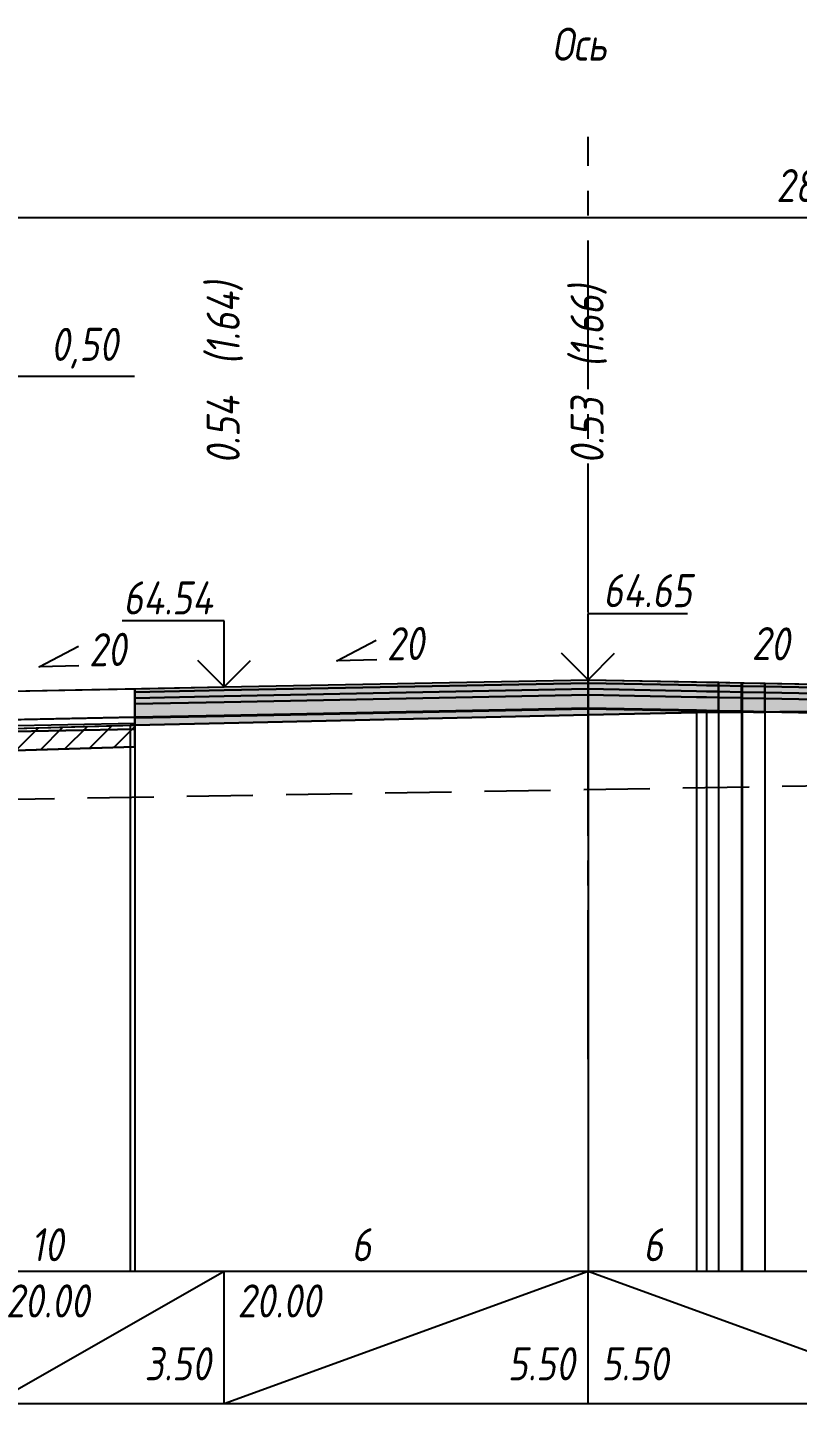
# Model space of a CAD drawing. Extents: x -717 to 1451, y -133302 to 233.
# Drawn here: x -270.3 to -212.1, y -129819 to -129715.1 of the extents above; entities that cross this region are included whole.
import ezdxf
from ezdxf.enums import TextEntityAlignment as Align

# ---------------------------------------------------------------- set-up
doc = ezdxf.new("R2010")
doc.units = 0
doc.linetypes.add('осевая2', pattern=[1.125, 0.75, -0.125, 0.125, -0.125])
doc.linetypes.add('штриховая', pattern=[0.75, 0.5, -0.25])
for name, color, linetype in [('Интерполированный поперечник', 2, 'Continuous'), ('Код_514', 1, 'Continuous'), ('Контур_0', 7, 'Continuous'), ('Контур_2521', 7, 'Continuous'), ('Контур_2660', 7, 'Continuous'), ('Контур_400', 7, 'Continuous'), ('Контур_508', 7, 'Continuous'), ('Контур_512', 7, 'Continuous'), ('Контур_513', 7, 'Continuous'), ('Контур_818', 7, 'Continuous'), ('Красный поперечник', 1, 'Continuous'), ('Объём_2501', 7, 'Continuous'), ('Объём_2650', 7, 'Continuous'), ('Объём_2660', 7, 'Continuous'), ('Объём_2753', 7, 'Continuous'), ('Ось', 1, 'осевая2'), ('Откосы', 7, 'Continuous'), ('Отметки покрытия', 7, 'Continuous'), ('Рабочие отметки', 7, 'Continuous'), ('Рабочие отметки доп.', 7, 'Continuous'), ('Слои выравнивания', 7, 'Continuous'), ('Таблица', 7, 'Continuous'), ('Уклоны проезжей части', 7, 'Continuous'), ('Черный поперечник', 3, 'Continuous')]:
    doc.layers.add(name, color=color, linetype=linetype)
for name, color, linetype, true_color in [('Контур_2540', 2, 'Continuous', 0xffff00), ('Контур_2570', 7, 'Continuous', 0x80ff00), ('Контур_2725', 7, 'Continuous', 0x323232), ('Контур_2760', 7, 'Continuous', 0x323232), ('Контур_2761', 7, 'Continuous', 0x323232), ('Контур_2762', 7, 'Continuous', 0x323232), ('Контур_2763', 7, 'Continuous', 0x323232), ('Контур_2764', 7, 'Continuous', 0x323232), ('Контур_2765', 7, 'Continuous', 0x323232), ('Контур_402', 7, 'Continuous', 0xff6464), ('Объём_2500', 7, 'Continuous', 0xc0c0c0), ('Объём_2520', 7, 'Continuous', 0x80ffff), ('Объём_2540', 2, 'Continuous', 0xffff00), ('Объём_2600', 7, 'Continuous', 0x808000), ('Объём_2746', 2, 'Continuous', 0xffff00)]:
    doc.layers.add(name, color=color, linetype=linetype, true_color=true_color)
doc.styles.get("Standard").update_dxf_attribs({"font": 'txt', "height": 2.5})
doc.styles.add('М', font='romand.shx', dxfattribs={"width": 0.8, "oblique": 10, "height": 2.5})
doc.dimstyles.new('ISO-25', dxfattribs={"dimtxt": 2.5, "dimasz": 2.5, "dimexe": 1.25, "dimexo": 0.625, "dimtad": 1, "dimtxsty": 'Standard', "dimcen": 2.5, "dimadec": 0, "dimazin": 0, "dimtfac": 1, "dimtmove": 0, "dimatfit": 3, "dimfxl": 1, "dimarcsym": 0})

# ---------------------------------------------------------------- blocks, each defined once
blk = doc.blocks.new('_Oblique')
at = {"color": 0, "linetype": 'ByBlock', "lineweight": -2}
blk.add_line((-0.5, -0.5), (0.5, 0.5), dxfattribs=at)
blk = doc.blocks.new('*D2748')
at = {"color": 0, "lineweight": -2, "transparency": 16777216}
for p, q in [((-275.46, -129764.73), (-275.46, -129740.15)), ((-272.96, -129764.68), (-272.96, -129740.15)), ((-275.46, -129741.4), (-272.96, -129741.4)), ((-272.96, -129741.4), (-262.25, -129741.4))]:
    blk.add_line(p, q, dxfattribs=at)
at = {"layer": 'Defpoints', "color": 0, "transparency": 16777216}
for p in [(-272.96, -129741.4), (-275.46, -129765.35), (-272.96, -129765.3)]:
    blk.add_point(p, dxfattribs=at)
at = {"color": 0, "lineweight": -2, "transparency": 16777216, "rotation": 180}
blk.add_blockref('_Oblique', (-275.46, -129741.4), dxfattribs=at)
at = {"color": 0, "lineweight": -2, "transparency": 16777216}
blk.add_blockref('_Oblique', (-272.96, -129741.4), dxfattribs=at)
at = {"color": 0, "transparency": 16777216, "insert": (-266.01, -129739.29), "char_height": 2.5, "width": 9.1667, "attachment_point": 5, "style": 'М'}
blk.add_mtext('0,50', dxfattribs=at)
blk = doc.blocks.new('*D2752')
at = {"color": 0, "lineweight": -2, "transparency": 16777216}
for p, q in [((-282.46, -129765.01), (-282.46, -129728.15)), ((-138.23, -129765.92), (-138.23, -129728.15)), ((-282.46, -129729.4), (-138.23, -129729.4))]:
    blk.add_line(p, q, dxfattribs=at)
at = {"layer": 'Defpoints', "color": 0, "transparency": 16777216}
for p in [(-138.23, -129729.4), (-282.46, -129765.63), (-138.23, -129766.55)]:
    blk.add_point(p, dxfattribs=at)
at = {"color": 0, "lineweight": -2, "transparency": 16777216, "rotation": 180}
blk.add_blockref('_Oblique', (-282.46, -129729.4), dxfattribs=at)
at = {"color": 0, "lineweight": -2, "transparency": 16777216}
blk.add_blockref('_Oblique', (-138.23, -129729.4), dxfattribs=at)
at = {"color": 0, "transparency": 16777216, "insert": (-210.35, -129727.29), "char_height": 2.5, "width": 12.5, "attachment_point": 5, "style": 'М'}
blk.add_mtext('28,85', dxfattribs=at)

msp = doc.modelspace()

# ---------------------------------------------------------------- hatches: boundary and pattern name
at = {"layer": 'Объём_2600'}
h = msp.add_hatch(dxfattribs=at)
h.set_pattern_fill('ANSI31', color=6, scale=0.4)
h.set_pattern_definition([(45, (-399.7381, 11.9589), (-0.898025612, 0.898025612), [])])
h.paths.add_polyline_path([(-262.554, -129767.776), (-262.209, -129767.767), (-262.209, -129769.419), (-282.926, -129770.041), (-280.837, -129769.32), (-280.383, -129769.04), (-280.383, -129768.29)])
at = {"layer": 'Слои выравнивания'}
for color, points in [(2, [(-262.209, -129765.027), (-255.461, -129764.892), (-227.961, -129764.342), (-227.961, -129764.592), (-255.461, -129765.142), (-262.209, -129765.277)]), (3, [(-262.209, -129765.277), (-255.461, -129765.142), (-227.961, -129764.592), (-227.961, -129765.042), (-255.461, -129765.592), (-262.209, -129765.727)]), (2, [(-227.961, -129764.342), (-219.775, -129764.506), (-219.026, -129764.521), (-218.115, -129764.539), (-218.115, -129764.789), (-219.026, -129764.771), (-219.775, -129764.756), (-227.961, -129764.592)]), (3, [(-227.961, -129764.592), (-219.775, -129764.756), (-219.026, -129764.771), (-218.115, -129764.789), (-218.115, -129765.239), (-219.026, -129765.221), (-219.775, -129765.206), (-227.961, -129765.042)]), (2, [(-218.115, -129764.539), (-216.369, -129764.574), (-216.369, -129764.824), (-218.115, -129764.789)]), (2, [(-216.369, -129764.574), (-216.325, -129764.575), (-216.325, -129764.825), (-216.369, -129764.824)]), (2, [(-216.325, -129764.575), (-214.601, -129764.609), (-214.601, -129764.859), (-216.325, -129764.825)]), (2, [(-214.601, -129764.609), (-200.461, -129764.892), (-182.961, -129765.242), (-180.135, -129765.299), (-175.832, -129765.385), (-169.315, -129765.515), (-167.354, -129765.554), (-167.188, -129765.557), (-163.505, -129765.631), (-163.505, -129765.881), (-167.188, -129765.807), (-167.354, -129765.804), (-169.315, -129765.765), (-175.832, -129765.635), (-180.135, -129765.549), (-182.961, -129765.492), (-200.461, -129765.142), (-214.601, -129764.859)]), (4, [(-262.209, -129765.727), (-255.461, -129765.592), (-227.961, -129765.042), (-227.961, -129765.492), (-255.461, -129766.042), (-262.209, -129766.177)]), (5, [(-262.209, -129766.177), (-255.461, -129766.042), (-227.961, -129765.492), (-227.961, -129766.492), (-255.461, -129767.042), (-262.209, -129767.177)]), (4, [(-227.961, -129765.042), (-219.775, -129765.206), (-219.026, -129765.221), (-218.115, -129765.239), (-218.115, -129765.689), (-219.026, -129765.671), (-219.775, -129765.656), (-227.961, -129765.492)]), (5, [(-227.961, -129765.492), (-219.775, -129765.656), (-219.026, -129765.671), (-218.115, -129765.689), (-218.115, -129766.689), (-219.026, -129766.671), (-219.775, -129766.656), (-227.961, -129766.492)]), (3, [(-218.115, -129764.789), (-216.369, -129764.824), (-216.369, -129765.274), (-218.115, -129765.239)]), (4, [(-218.115, -129765.239), (-216.369, -129765.274), (-216.369, -129765.724), (-218.115, -129765.689)]), (5, [(-218.115, -129765.689), (-216.369, -129765.724), (-216.369, -129766.724), (-218.115, -129766.689)]), (3, [(-216.369, -129764.824), (-216.325, -129764.825), (-216.325, -129765.275), (-216.369, -129765.274)]), (4, [(-216.369, -129765.274), (-216.325, -129765.275), (-216.325, -129765.725), (-216.369, -129765.724)]), (5, [(-216.369, -129765.724), (-216.325, -129765.725), (-216.325, -129766.725), (-216.369, -129766.724)]), (3, [(-216.325, -129764.825), (-214.601, -129764.859), (-214.601, -129765.309), (-216.325, -129765.275)]), (4, [(-216.325, -129765.275), (-214.601, -129765.309), (-214.601, -129765.759), (-216.325, -129765.725)]), (5, [(-216.325, -129765.725), (-214.601, -129765.759), (-214.601, -129766.759), (-216.325, -129766.725)]), (3, [(-214.601, -129764.859), (-200.461, -129765.142), (-182.961, -129765.492), (-180.135, -129765.549), (-175.832, -129765.635), (-169.315, -129765.765), (-167.354, -129765.804), (-167.188, -129765.807), (-163.505, -129765.881), (-163.505, -129766.331), (-167.188, -129766.257), (-167.354, -129766.254), (-169.315, -129766.215), (-175.832, -129766.085), (-180.135, -129765.999), (-182.961, -129765.942), (-200.461, -129765.592), (-214.601, -129765.309)]), (4, [(-214.601, -129765.309), (-200.461, -129765.592), (-182.961, -129765.942), (-180.135, -129765.999), (-175.832, -129766.085), (-169.315, -129766.215), (-167.354, -129766.254), (-167.188, -129766.257), (-163.505, -129766.331), (-163.505, -129766.781), (-167.188, -129766.707), (-167.354, -129766.704), (-169.315, -129766.665), (-175.832, -129766.535), (-180.135, -129766.449), (-182.961, -129766.392), (-200.461, -129766.042), (-214.601, -129765.759)]), (5, [(-214.601, -129765.759), (-200.461, -129766.042), (-182.961, -129766.392), (-180.135, -129766.449), (-175.832, -129766.535), (-169.315, -129766.665), (-167.354, -129766.704), (-167.188, -129766.707), (-163.505, -129766.781), (-163.505, -129767.781), (-167.188, -129767.707), (-167.354, -129767.704), (-169.315, -129767.665), (-175.832, -129767.535), (-180.135, -129767.449), (-182.961, -129767.392), (-200.461, -129767.042), (-214.601, -129766.759)]), (7, [(-262.209, -129767.177), (-255.461, -129767.042), (-227.961, -129766.492), (-227.961, -129766.542), (-255.461, -129767.092), (-262.209, -129767.227)]), (6, [(-262.209, -129767.227), (-255.461, -129767.092), (-227.961, -129766.542), (-227.961, -129766.998), (-255.461, -129767.616), (-262.209, -129767.767)]), (7, [(-227.961, -129766.492), (-219.775, -129766.656), (-219.026, -129766.671), (-218.115, -129766.689), (-218.115, -129766.739), (-219.026, -129766.721), (-219.775, -129766.706), (-227.961, -129766.542)]), (6, [(-227.961, -129766.542), (-219.775, -129766.706), (-219.026, -129766.721), (-218.115, -129766.739), (-218.115, -129766.789), (-219.026, -129766.796), (-219.775, -129766.814), (-227.961, -129766.998)]), (7, [(-218.115, -129766.689), (-216.369, -129766.724), (-216.369, -129766.774), (-218.115, -129766.739)]), (6, [(-218.115, -129766.739), (-216.369, -129766.774), (-216.369, -129766.824), (-218.115, -129766.789)]), (7, [(-216.369, -129766.724), (-216.325, -129766.725), (-216.325, -129766.775), (-216.369, -129766.775)]), (7, [(-216.325, -129766.725), (-214.601, -129766.759), (-214.601, -129766.809), (-216.325, -129766.775)])]:
    msp.add_hatch(color=color, dxfattribs=at).paths.add_polyline_path(points)

# ---------------------------------------------------------------- linework, layer by layer
at = {"layer": 'Интерполированный поперечник', "linetype": 'штриховая', "ltscale": 10, "flags": 128}
msp.add_lwpolyline([(-295.782, -129773.774), (-115.508, -129770.741)], dxfattribs=at)
at = {"layer": 'Код_514'}
for p, q in [((-272.961, -129819.041), (-255.461, -129809.041)), ((-255.461, -129819.041), (-255.461, -129809.041)), ((-255.461, -129819.041), (-227.961, -129809.041)), ((-227.961, -129819.041), (-227.961, -129809.041)), ((-227.961, -129809.041), (-200.461, -129819.041))]:
    msp.add_line(p, q, dxfattribs=at)
at = {"layer": 'Контур_0', "flags": 128}
for points in [[(-272.961, -129767.392), (-275.461, -129767.442), (-275.461, -129765.292), (-262.209, -129765.027), (-262.209, -129767.177), (-272.961, -129767.392), (-272.961, -129767.392)], [(-276.961, -129767.472), (-262.209, -129767.177), (-262.209, -129768.077), (-277.879, -129768.39), (-276.961, -129767.472), (-276.961, -129767.472)]]:
    msp.add_lwpolyline(points, dxfattribs=at)
at = {"layer": 'Контур_2521', "color": 250, "flags": 128}
msp.add_lwpolyline([(-277.42, -129767.931), (-262.209, -129767.627)], dxfattribs=at)
at = {"layer": 'Контур_2540', "flags": 128}
msp.add_lwpolyline([(-277.879, -129768.39), (-262.209, -129768.077), (-262.209, -129769.419), (-289.458, -129770.237), (-286.961, -129768.572), (-277.879, -129768.39), (-277.879, -129768.39)], dxfattribs=at)
at = {"layer": 'Контур_2570', "flags": 128}
msp.add_lwpolyline([(-319.738, -129789.305), (-314.26, -129789.791), (-307.22, -129783.703), (-303.061, -129778.693), (-301.468, -129775.91), (-298.905, -129775.179), (-295.874, -129774.512), (-295.874, -129774.512), (-280.837, -129769.32), (-280.383, -129769.04), (-280.383, -129768.29), (-262.554, -129767.776), (-262.209, -129767.767), (-227.961, -129766.998), (-219.775, -129766.814), (-219.026, -129766.796), (-216.369, -129766.775), (-175.832, -129766.41)], dxfattribs=at)
at = {"layer": 'Контур_2660', "flags": 128}
msp.add_lwpolyline([(-289.458, -129770.237), (-262.209, -129769.419)], dxfattribs=at)
at = {"layer": 'Контур_2725', "flags": 128}
msp.add_lwpolyline([(-262.209, -129767.767), (-255.461, -129767.616), (-227.961, -129766.998), (-219.775, -129766.814), (-219.026, -129766.796), (-218.115, -129766.789), (-216.369, -129766.824), (-216.369, -129766.775), (-216.325, -129766.775), (-214.601, -129766.809), (-214.601, -129766.759), (-200.461, -129767.042), (-182.961, -129767.392), (-180.135, -129767.449), (-175.832, -129767.535), (-169.315, -129767.665), (-167.354, -129767.704), (-167.188, -129767.707), (-163.505, -129767.781)], dxfattribs=at)
at = {"layer": 'Контур_2760', "flags": 128}
msp.add_lwpolyline([(-262.209, -129765.027), (-255.461, -129764.892), (-227.961, -129764.342), (-219.775, -129764.506), (-219.026, -129764.521), (-218.115, -129764.539), (-216.369, -129764.574), (-216.325, -129764.575), (-214.601, -129764.609), (-200.461, -129764.892), (-182.961, -129765.242), (-180.135, -129765.299), (-175.832, -129765.385), (-169.315, -129765.515), (-167.354, -129765.554), (-167.188, -129765.557), (-163.505, -129765.631)], dxfattribs=at)
at = {"layer": 'Контур_2761', "flags": 128}
msp.add_lwpolyline([(-262.209, -129765.277), (-255.461, -129765.142), (-227.961, -129764.592), (-219.775, -129764.756), (-219.026, -129764.771), (-218.115, -129764.789), (-216.369, -129764.824), (-216.325, -129764.825), (-214.601, -129764.859), (-200.461, -129765.142), (-182.961, -129765.492), (-180.135, -129765.549), (-175.832, -129765.635), (-169.315, -129765.765), (-167.354, -129765.804), (-167.188, -129765.807), (-163.505, -129765.881)], dxfattribs=at)
at = {"layer": 'Контур_2762', "flags": 128}
msp.add_lwpolyline([(-262.209, -129765.727), (-255.461, -129765.592), (-227.961, -129765.042), (-219.775, -129765.206), (-219.026, -129765.221), (-218.115, -129765.239), (-216.369, -129765.274), (-216.325, -129765.275), (-214.601, -129765.309), (-200.461, -129765.592), (-182.961, -129765.942), (-180.135, -129765.999), (-175.832, -129766.085), (-169.315, -129766.215), (-167.354, -129766.254), (-167.188, -129766.257), (-163.505, -129766.331)], dxfattribs=at)
at = {"layer": 'Контур_2763', "flags": 128}
msp.add_lwpolyline([(-262.209, -129766.177), (-255.461, -129766.042), (-227.961, -129765.492), (-219.775, -129765.656), (-219.026, -129765.671), (-218.115, -129765.689), (-216.369, -129765.724), (-216.325, -129765.725), (-214.601, -129765.759), (-200.461, -129766.042), (-182.961, -129766.392), (-180.135, -129766.449), (-175.832, -129766.535), (-169.315, -129766.665), (-167.354, -129766.704), (-167.188, -129766.707), (-163.505, -129766.781)], dxfattribs=at)
at = {"layer": 'Контур_2764', "flags": 128}
msp.add_lwpolyline([(-262.209, -129767.177), (-255.461, -129767.042), (-227.961, -129766.492), (-219.775, -129766.656), (-219.026, -129766.671), (-218.115, -129766.689), (-216.369, -129766.724), (-216.325, -129766.725), (-214.601, -129766.759)], dxfattribs=at)
at = {"layer": 'Контур_2765', "flags": 128}
msp.add_lwpolyline([(-262.209, -129767.227), (-255.461, -129767.092), (-227.961, -129766.542), (-219.775, -129766.706), (-219.026, -129766.721), (-218.115, -129766.739), (-216.369, -129766.774)], dxfattribs=at)
at = {"layer": 'Контур_400', "flags": 128}
for points in [[(-275.461, -129765.292), (-272.961, -129765.242), (-272.961, -129765.242), (-272.961, -129765.242), (-272.961, -129765.242), (-272.961, -129765.242), (-272.961, -129765.242), (-255.461, -129764.892), (-227.961, -129764.342)], [(-227.961, -129764.342), (-200.461, -129764.892), (-182.961, -129765.242), (-182.961, -129765.242), (-182.961, -129765.242), (-182.961, -129765.242), (-161.711, -129765.667), (-158.211, -129765.737), (-155.711, -129765.787)]]:
    msp.add_lwpolyline(points, dxfattribs=at)
at = {"layer": 'Контур_402', "flags": 128}
msp.add_lwpolyline([(-289.458, -129770.237), (-262.209, -129769.419), (-262.209, -129767.767), (-227.961, -129766.998), (-219.775, -129766.814), (-219.026, -129766.796), (-218.115, -129766.789), (-216.369, -129766.824), (-216.369, -129766.775), (-216.325, -129766.775), (-214.601, -129766.809), (-214.601, -129766.759), (-163.505, -129767.781), (-163.505, -129770.326), (-131.008, -129771.301)], dxfattribs=at)
at = {"layer": 'Контур_508', "flags": 128}
msp.add_lwpolyline([(-294.738, -129773.757), (-289.458, -129770.237), (-262.209, -129769.419), (-262.209, -129767.767), (-227.961, -129766.998), (-219.775, -129766.814), (-219.026, -129766.796), (-218.115, -129766.789), (-216.369, -129766.824), (-216.369, -129766.775), (-216.325, -129766.775), (-214.601, -129766.809), (-214.601, -129766.759), (-163.505, -129767.781), (-163.505, -129770.326), (-131.008, -129771.301), (-129.048, -129772.607), (-127.048, -129772.607), (-124.476, -129770.892)], dxfattribs=at)
at = {"layer": 'Контур_512', "flags": 128}
msp.add_lwpolyline([(-294.738, -129773.757), (-289.458, -129770.237), (-262.209, -129769.419)], dxfattribs=at)
at = {"layer": 'Контур_513', "flags": 128}
msp.add_lwpolyline([(-294.738, -129773.757), (-289.458, -129770.237), (-262.209, -129769.419), (-262.209, -129767.767), (-227.961, -129766.998), (-219.775, -129766.814), (-219.026, -129766.796), (-218.115, -129766.789), (-216.369, -129766.824), (-216.369, -129766.775), (-216.325, -129766.775), (-214.601, -129766.809), (-214.601, -129766.759), (-163.505, -129767.781), (-163.505, -129770.326), (-131.008, -129771.301), (-129.048, -129772.607), (-127.048, -129772.607), (-124.476, -129770.892)], dxfattribs=at)
at = {"layer": 'Контур_818', "flags": 128}
msp.add_lwpolyline([(-294.738, -129774.12), (-280.837, -129769.32), (-280.383, -129769.04), (-280.383, -129768.29), (-262.554, -129767.776), (-262.209, -129767.767), (-227.961, -129766.998), (-219.775, -129766.814), (-219.026, -129766.796), (-216.369, -129766.775), (-175.832, -129766.41), (-175.832, -129767.16), (-169.315, -129767.136), (-167.354, -129767.143), (-167.188, -129767.221), (-163.505, -129767.18), (-158.595, -129767.46), (-158.162, -129767.454), (-148.67, -129767.212), (-124.476, -129767.31)], dxfattribs=at)
at = {"layer": 'Красный поперечник'}
for p, q in [((-255.461, -129764.892), (-227.961, -129764.342)), ((-227.961, -129764.342), (-200.461, -129764.892)), ((-272.961, -129765.242), (-255.461, -129764.892)), ((-262.209, -129769.419), (-262.209, -129809.041))]:
    msp.add_line(p, q, dxfattribs=at)
at = {"layer": 'Объём_2500', "flags": 128}
msp.add_lwpolyline([(-272.961, -129767.392), (-275.461, -129767.442), (-275.461, -129765.292), (-262.209, -129765.027), (-262.209, -129767.177), (-272.961, -129767.392), (-272.961, -129767.392)], dxfattribs=at)
at = {"layer": 'Объём_2501', "flags": 128}
for points in [[(-275.461, -129765.292), (-272.961, -129765.242), (-272.961, -129765.242), (-272.961, -129765.242), (-272.961, -129765.242), (-272.961, -129765.242), (-272.961, -129765.242), (-255.461, -129764.892), (-227.961, -129764.342)], [(-227.961, -129764.342), (-200.461, -129764.892), (-182.961, -129765.242), (-182.961, -129765.242), (-182.961, -129765.242), (-182.961, -129765.242), (-161.711, -129765.667), (-158.211, -129765.737), (-155.711, -129765.787)]]:
    msp.add_lwpolyline(points, dxfattribs=at)
at = {"layer": 'Объём_2520', "color": 250, "flags": 128}
msp.add_lwpolyline([(-276.961, -129767.472), (-262.209, -129767.177), (-262.209, -129768.077), (-277.879, -129768.39), (-276.961, -129767.472), (-276.961, -129767.472)], dxfattribs=at)
at = {"layer": 'Объём_2540', "flags": 128}
msp.add_lwpolyline([(-277.879, -129768.39), (-262.209, -129768.077), (-262.209, -129769.419), (-289.458, -129770.237), (-286.961, -129768.572), (-277.879, -129768.39), (-277.879, -129768.39)], dxfattribs=at)
at = {"layer": 'Объём_2650', "color": 6, "flags": 128}
msp.add_lwpolyline([(-262.554, -129767.776), (-262.209, -129767.767), (-262.209, -129769.419), (-282.926, -129770.041), (-280.837, -129769.32), (-280.383, -129769.04), (-280.383, -129768.29), (-262.554, -129767.776), (-262.554, -129767.776)], dxfattribs=at)
at = {"layer": 'Объём_2660', "flags": 128}
msp.add_lwpolyline([(-289.458, -129770.237), (-262.209, -129769.419)], dxfattribs=at)
at = {"layer": 'Объём_2746', "flags": 128}
msp.add_lwpolyline([(-280.383, -129769.04), (-280.383, -129768.29), (-262.209, -129767.767), (-262.209, -129769.419), (-282.926, -129770.041), (-280.837, -129769.32), (-280.383, -129769.04), (-280.383, -129769.04)], dxfattribs=at)
at = {"layer": 'Объём_2753', "flags": 128}
msp.add_lwpolyline([(-262.209, -129765.027), (-262.209, -129765.027)], dxfattribs=at)
at = {"layer": 'Ось', "ltscale": 15}
msp.add_line((-227.961, -129793.012), (-227.961, -129723.313), dxfattribs=at)
at = {"layer": 'Откосы', "color": 1, "flags": 128}
for points in [[(-243.937, -129762.85), (-246.936, -129762.91), (-243.967, -129761.351)], [(-266.437, -129763.3), (-269.436, -129763.36), (-266.467, -129761.801)]]:
    msp.add_lwpolyline(points, dxfattribs=at)
at = {"layer": 'Отметки покрытия', "color": 1}
for p, q in [((-227.961, -129764.342), (-227.961, -129759.342)), ((-227.961, -129759.342), (-220.461, -129759.342)), ((-255.461, -129759.892), (-263.161, -129759.892)), ((-255.461, -129764.892), (-255.461, -129759.892)), ((-227.961, -129764.342), (-229.961, -129762.342)), ((-227.961, -129764.342), (-225.961, -129762.342)), ((-255.461, -129764.892), (-257.461, -129762.892)), ((-255.461, -129764.892), (-253.461, -129762.892))]:
    msp.add_line(p, q, dxfattribs=at)
at = {"layer": 'Слои выравнивания'}
for p, q in [((-227.961, -129764.342), (-227.961, -129809.041)), ((-218.115, -129764.539), (-218.115, -129809.041)), ((-216.369, -129764.574), (-216.369, -129809.041)), ((-216.325, -129764.575), (-216.325, -129809.041)), ((-214.601, -129764.609), (-214.601, -129809.041)), ((-214.601, -129764.609), (-214.601, -129809.041)), ((-262.209, -129765.027), (-262.209, -129809.041))]:
    msp.add_line(p, q, dxfattribs=at)
at = {"layer": 'Слои выравнивания', "color": 2, "flags": 128}
for points in [[(-262.209, -129765.027), (-255.461, -129764.892), (-227.961, -129764.342), (-227.961, -129764.592), (-255.461, -129765.142), (-262.209, -129765.277)], [(-227.961, -129764.342), (-219.775, -129764.506), (-219.026, -129764.521), (-218.115, -129764.539), (-218.115, -129764.789), (-219.026, -129764.771), (-219.775, -129764.756), (-227.961, -129764.592)], [(-218.115, -129764.539), (-216.369, -129764.574), (-216.369, -129764.824), (-218.115, -129764.789)], [(-216.369, -129764.574), (-216.325, -129764.575), (-216.325, -129764.825), (-216.369, -129764.824)], [(-216.325, -129764.575), (-214.601, -129764.609), (-214.601, -129764.859), (-216.325, -129764.825)], [(-214.601, -129764.609), (-214.601, -129764.859)], [(-214.601, -129764.609), (-200.461, -129764.892), (-182.961, -129765.242), (-180.135, -129765.299), (-175.832, -129765.385), (-169.315, -129765.515), (-167.354, -129765.554), (-167.188, -129765.557), (-163.505, -129765.631), (-163.505, -129765.881), (-167.188, -129765.807), (-167.354, -129765.804), (-169.315, -129765.765), (-175.832, -129765.635), (-180.135, -129765.549), (-182.961, -129765.492), (-200.461, -129765.142), (-214.601, -129764.859)]]:
    msp.add_lwpolyline(points, close=True, dxfattribs=at)
at = {"layer": 'Слои выравнивания', "color": 3, "flags": 128}
for points in [[(-262.209, -129765.277), (-255.461, -129765.142), (-227.961, -129764.592), (-227.961, -129765.042), (-255.461, -129765.592), (-262.209, -129765.727)], [(-227.961, -129764.592), (-219.775, -129764.756), (-219.026, -129764.771), (-218.115, -129764.789), (-218.115, -129765.239), (-219.026, -129765.221), (-219.775, -129765.206), (-227.961, -129765.042)], [(-218.115, -129764.789), (-216.369, -129764.824), (-216.369, -129765.274), (-218.115, -129765.239)], [(-216.369, -129764.824), (-216.325, -129764.825), (-216.325, -129765.275), (-216.369, -129765.274)], [(-216.325, -129764.825), (-214.601, -129764.859), (-214.601, -129765.309), (-216.325, -129765.275)], [(-214.601, -129764.859), (-214.601, -129765.309)], [(-214.601, -129764.859), (-200.461, -129765.142), (-182.961, -129765.492), (-180.135, -129765.549), (-175.832, -129765.635), (-169.315, -129765.765), (-167.354, -129765.804), (-167.188, -129765.807), (-163.505, -129765.881), (-163.505, -129766.331), (-167.188, -129766.257), (-167.354, -129766.254), (-169.315, -129766.215), (-175.832, -129766.085), (-180.135, -129765.999), (-182.961, -129765.942), (-200.461, -129765.592), (-214.601, -129765.309)]]:
    msp.add_lwpolyline(points, close=True, dxfattribs=at)
at = {"layer": 'Слои выравнивания', "color": 4, "flags": 128}
for points in [[(-262.209, -129765.727), (-255.461, -129765.592), (-227.961, -129765.042), (-227.961, -129765.492), (-255.461, -129766.042), (-262.209, -129766.177)], [(-227.961, -129765.042), (-219.775, -129765.206), (-219.026, -129765.221), (-218.115, -129765.239), (-218.115, -129765.689), (-219.026, -129765.671), (-219.775, -129765.656), (-227.961, -129765.492)], [(-218.115, -129765.239), (-216.369, -129765.274), (-216.369, -129765.724), (-218.115, -129765.689)], [(-216.369, -129765.274), (-216.325, -129765.275), (-216.325, -129765.725), (-216.369, -129765.724)], [(-216.325, -129765.275), (-214.601, -129765.309), (-214.601, -129765.759), (-216.325, -129765.725)], [(-214.601, -129765.309), (-214.601, -129765.759)], [(-214.601, -129765.309), (-200.461, -129765.592), (-182.961, -129765.942), (-180.135, -129765.999), (-175.832, -129766.085), (-169.315, -129766.215), (-167.354, -129766.254), (-167.188, -129766.257), (-163.505, -129766.331), (-163.505, -129766.781), (-167.188, -129766.707), (-167.354, -129766.704), (-169.315, -129766.665), (-175.832, -129766.535), (-180.135, -129766.449), (-182.961, -129766.392), (-200.461, -129766.042), (-214.601, -129765.759)]]:
    msp.add_lwpolyline(points, close=True, dxfattribs=at)
at = {"layer": 'Слои выравнивания', "color": 5, "flags": 128}
for points in [[(-262.209, -129766.177), (-255.461, -129766.042), (-227.961, -129765.492), (-227.961, -129766.492), (-255.461, -129767.042), (-262.209, -129767.177)], [(-227.961, -129765.492), (-219.775, -129765.656), (-219.026, -129765.671), (-218.115, -129765.689), (-218.115, -129766.689), (-219.026, -129766.671), (-219.775, -129766.656), (-227.961, -129766.492)], [(-218.115, -129765.689), (-216.369, -129765.724), (-216.369, -129766.724), (-218.115, -129766.689)], [(-216.369, -129765.724), (-216.325, -129765.725), (-216.325, -129766.725), (-216.369, -129766.724)], [(-216.325, -129765.725), (-214.601, -129765.759), (-214.601, -129766.759), (-216.325, -129766.725)], [(-214.601, -129765.759), (-214.601, -129766.759)], [(-214.601, -129765.759), (-200.461, -129766.042), (-182.961, -129766.392), (-180.135, -129766.449), (-175.832, -129766.535), (-169.315, -129766.665), (-167.354, -129766.704), (-167.188, -129766.707), (-163.505, -129766.781), (-163.505, -129767.781), (-167.188, -129767.707), (-167.354, -129767.704), (-169.315, -129767.665), (-175.832, -129767.535), (-180.135, -129767.449), (-182.961, -129767.392), (-200.461, -129767.042), (-214.601, -129766.759)]]:
    msp.add_lwpolyline(points, close=True, dxfattribs=at)
at = {"layer": 'Слои выравнивания', "color": 7, "flags": 128}
for points in [[(-262.209, -129767.177), (-255.461, -129767.042), (-227.961, -129766.492), (-227.961, -129766.542), (-255.461, -129767.092), (-262.209, -129767.227)], [(-227.961, -129766.492), (-219.775, -129766.656), (-219.026, -129766.671), (-218.115, -129766.689), (-218.115, -129766.739), (-219.026, -129766.721), (-219.775, -129766.706), (-227.961, -129766.542)], [(-218.115, -129766.689), (-216.369, -129766.724), (-216.369, -129766.774), (-218.115, -129766.739)], [(-216.369, -129766.724), (-216.325, -129766.725), (-216.325, -129766.775), (-216.369, -129766.775)], [(-216.325, -129766.725), (-214.601, -129766.759), (-214.601, -129766.809), (-216.325, -129766.775)]]:
    msp.add_lwpolyline(points, close=True, dxfattribs=at)
at = {"layer": 'Слои выравнивания', "color": 6, "flags": 128}
for points in [[(-262.209, -129767.227), (-255.461, -129767.092), (-227.961, -129766.542), (-227.961, -129766.998), (-255.461, -129767.616), (-262.209, -129767.767)], [(-227.961, -129766.542), (-219.775, -129766.706), (-219.026, -129766.721), (-218.115, -129766.739), (-218.115, -129766.789), (-219.026, -129766.796), (-219.775, -129766.814), (-227.961, -129766.998)], [(-218.115, -129766.739), (-216.369, -129766.774), (-216.369, -129766.824), (-218.115, -129766.789)]]:
    msp.add_lwpolyline(points, close=True, dxfattribs=at)
at = {"layer": 'Таблица'}
for p, q in [((-319.738, -129809.041), (-99.476, -129809.041)), ((-319.738, -129819.041), (-99.476, -129819.041))]:
    msp.add_line(p, q, dxfattribs=at)
at = {"layer": 'Черный поперечник', "color": 7}
for p, q in [((-219.775, -129766.814), (-219.775, -129809.041)), ((-219.026, -129766.796), (-219.026, -129809.041)), ((-216.369, -129766.775), (-216.369, -129809.041)), ((-262.554, -129767.776), (-262.554, -129809.041)), ((-262.209, -129767.767), (-262.209, -129809.041)), ((-227.961, -129766.998), (-227.961, -129809.041))]:
    msp.add_line(p, q, dxfattribs=at)
at = {"layer": 'Черный поперечник', "flags": 128}
msp.add_lwpolyline([(-319.738, -129788.555), (-314.26, -129789.041), (-307.22, -129782.953), (-303.061, -129777.943), (-301.468, -129775.16), (-298.905, -129774.429), (-295.874, -129773.762), (-280.837, -129768.57), (-280.383, -129768.29), (-262.554, -129767.776), (-262.209, -129767.767), (-227.961, -129766.998), (-219.775, -129766.814), (-219.026, -129766.796), (-216.369, -129766.775), (-175.832, -129766.41)], dxfattribs=at)

# ---------------------------------------------------------------- texts
at = {"layer": 'Код_514', "style": 'М', "oblique": 10, "width": 0.8}
for p in [(-271.961, -129810.041), (-254.461, -129810.041)]:
    msp.add_text('20.00', height=2.5, dxfattribs=at).set_placement(p, align=Align.TOP_LEFT)
for s, p in [('3.50', (-256.461, -129818.041)), ('5.50', (-228.961, -129818.041))]:
    msp.add_text(s, height=2.5, dxfattribs=at).set_placement(p, align=Align.BOTTOM_RIGHT)
msp.add_text('5.50', height=2.5, dxfattribs=at).set_placement((-226.961, -129818.041), align=Align.BOTTOM_LEFT)
at = {"layer": 'Ось', "ltscale": 15, "style": 'М', "oblique": 10, "width": 0.8}
msp.add_text('Ось ', height=2.5, dxfattribs=at).set_placement((-227.961, -129718.313), align=Align.BOTTOM_CENTER)
at = {"layer": 'Отметки покрытия', "color": 1, "style": 'М', "oblique": 10, "width": 0.8}
msp.add_text('64.65', height=2.5, dxfattribs=at).set_placement((-226.82, -129759.611), align=Align.BOTTOM_LEFT)
msp.add_text('64.54', height=2.5, dxfattribs=at).set_placement((-256.32, -129760.161), align=Align.BOTTOM_RIGHT)
at = {"layer": 'Рабочие отметки', "color": 1, "style": 'М', "oblique": 10, "width": 0.8}
for s, p in [('0.54', (-255.539, -129748.042)), ('0.53', (-228.039, -129748.042))]:
    msp.add_text(s, height=2.5, rotation=90, dxfattribs=at).set_placement(p, align=Align.MIDDLE_LEFT)
at = {"layer": 'Рабочие отметки доп.', "color": 1, "style": 'М', "oblique": 10, "width": 0.8}
for s, p in [('(1.64)', (-255.539, -129740.542)), ('(1.66)', (-228.039, -129740.742))]:
    msp.add_text(s, height=2.5, rotation=90, dxfattribs=at).set_placement(p, align=Align.MIDDLE_LEFT)
at = {"layer": 'Слои выравнивания', "style": 'М', "oblique": 10, "width": 0.8}
for s, p in [('10', (-268.835, -129809.041)), ('6', (-245.085, -129809.041)), ('6', (-223.038, -129809.041))]:
    msp.add_text(s, height=2.5, dxfattribs=at).set_placement(p, align=Align.BOTTOM_CENTER)
at = {"layer": 'Уклоны проезжей части', "color": 1, "style": 'М', "oblique": 10, "width": 0.8}
for rotation, p in [(1.14576, (-241.731, -129763.617)), (358.85423, (-214.191, -129763.617)), (1.14576, (-264.231, -129764.067))]:
    msp.add_text('20', height=2.5, rotation=rotation, dxfattribs=at).set_placement(p, align=Align.BOTTOM_CENTER)

# ---------------------------------------------------------------- dimensions: what is measured, and where the dimension line sits
at = {"color": 5}
dim = msp.add_linear_dim(base=(-138.229, -129729.405), p1=(-282.461, -129765.635), p2=(-138.229, -129766.549), angle=180, dimstyle='ISO-25', override={"dimasz": 1, "dimlfac": 0.2, "dimzin": 0, "dimtxsty": 'М', "dimblk1": 'Oblique', "dimblk2": 'Oblique', "dimsah": 1}, dxfattribs=at)
dim.commit()
dim.dimension.update_dxf_attribs({"geometry": '*D2752', "text_midpoint": (-210.345, -129727.291)})
dim = msp.add_linear_dim(base=(-272.961, -129741.405), p1=(-275.461, -129765.355), p2=(-272.961, -129765.305), angle=180, dimstyle='ISO-25', override={"dimasz": 1, "dimlfac": 0.2, "dimzin": 0, "dimtxsty": 'М', "dimblk1": 'Oblique', "dimblk2": 'Oblique', "dimsah": 1}, dxfattribs=at)
dim.commit()
dim.dimension.update_dxf_attribs({"geometry": '*D2748', "text_midpoint": (-266.012, -129741.405), "dimtype": 160})

doc.saveas('drawing.dxf')
